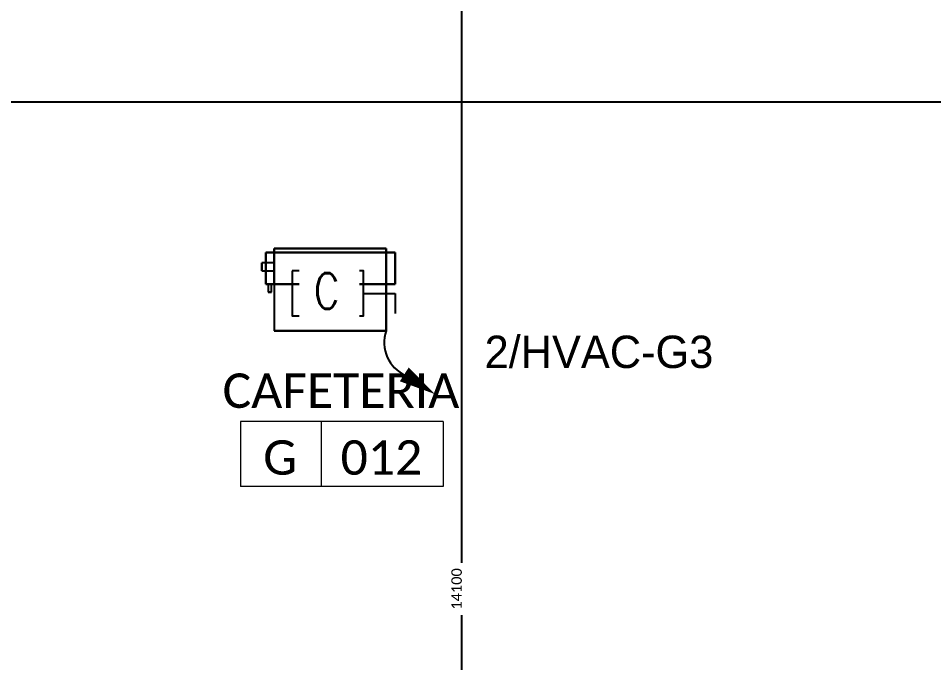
# Model space of a CAD drawing. Header units: metres. Extents: x 22.6 to 101.3, y 9.4 to 67.4.
# Drawn here: x 40.32 to 45.97, y 32.24 to 36.22 of the extents above; entities that cross this region are included whole.
import ezdxf

# ---------------------------------------------------------------- set-up
doc = ezdxf.new("R2010")
doc.units = ezdxf.units.M
doc.set_wipeout_variables(frame=1)
doc.linetypes.add('ECG_Line-Ptrn-Sold', pattern=[9144.001, 9144, -0.001])
for name, color, linetype in [('00', 252, 'Continuous'), ('E- symbol Disc', 7, 'Continuous'), ('HVAC', 1, 'Continuous'), ('LEGEND$0$E-SOCKET', 3, 'Continuous')]:
    doc.layers.add(name, color=color, linetype=linetype)
for name, color, linetype, lineweight in [('A-DIM', 7, 'Continuous', 5), ('A-TEXT', 7, 'ECG_Line-Ptrn-Sold', 13), ('M-EQPM', 1, 'Continuous', 25)]:
    doc.layers.add(name, color=color, linetype=linetype, lineweight=lineweight)
doc.styles.add('Calibri', font='calibri.ttf', dxfattribs={"height": 0.212639})
doc.styles.add('ROMANS1', font='romans.shx', dxfattribs={"width": 0.8, "height": 250})
doc.dimstyles.new('ECG_Dimn-Detl-100', dxfattribs={"dimscale": 0.3048, "dimtxt": 0.25, "dimasz": 1.312336, "dimexe": 0.492126, "dimexo": 0.0625, "dimgap": 0, "dimtad": 1, "dimdec": 0, "dimlfac": 1000, "dimzin": 0, "dimdsep": 46, "dimtxsty": 'Calibri', "dimblk1": 'DOTSMALL', "dimblk2": 'DOTSMALL', "dimsah": 1, "dimcen": 0.09, "dimdle": 0.492126, "dimazin": 0, "dimtfac": 1, "dimtdec": 4, "dimtix": 1, "dimtmove": 0, "dimatfit": 3, "dimfxl": 0.492126, "dimfxlon": 1, "dimtvp": 1, "dimtolj": 1, "dimtzin": 0, "dimarcsym": 2})
doc.dimstyles.new('ECG_Dimn-Detl-100_1', dxfattribs={"dimscale": 0.3048, "dimtxt": 0.25, "dimasz": 1.312336, "dimexe": 0.492126, "dimexo": 0.0625, "dimgap": 0, "dimtad": 1, "dimdec": 0, "dimlfac": 1000, "dimzin": 0, "dimdsep": 46, "dimtxsty": 'Calibri', "dimblk1": 'DOTSMALL', "dimblk2": 'DOTSMALL', "dimsah": 1, "dimcen": 0.09, "dimdle": 0.492126, "dimazin": 0, "dimtfac": 1, "dimtdec": 4, "dimtix": 1, "dimtmove": 2, "dimatfit": 3, "dimfxl": 0.492126, "dimfxlon": 1, "dimtvp": 1, "dimtolj": 1, "dimtzin": 0, "dimarcsym": 2})

# ---------------------------------------------------------------- blocks, each defined once
blk = doc.blocks.new('ECG_G-Tag-Room - ECG_G-Tag-Room-Engl-1568319-GROUND FLOOR PLAN')
at = {"layer": 'A-TEXT'}
for p, q in [((-0.00625, 0), (-0.00625, -0.004)), ((0.00625, 0), (-0.00625, 0)), ((-0.00125, -0.004), (-0.00125, 0)), ((0.00625, 0), (0.00625, -0.004)), ((0.00625, -0.004), (-0.00625, -0.004))]:
    blk.add_line(p, q, dxfattribs=at)
blk = doc.blocks.new('_DotSmall')
at = {"color": 0, "linetype": 'ByBlock', "const_width": 0.5}
blk.add_lwpolyline([(-0.0625, 0, 1), (0.0625, 0, 1)], format="xyb", close=True, dxfattribs=at)
blk = doc.blocks.new('ECG_MECHEQ-Split Unit-Concealed-Horizontal-Plenum-2Pipe _4_ - CSU-03-1692105-GROUND FLOOR PLAN')
at = {"layer": 'M-EQPM'}
for p, q in [((-192.6, 147.6), (497.4, 147.6)), ((497.4, 147.6), (-192.6, 147.6)), ((-192.6, 147.6), (-192.6, 147.6)), ((-192.6, 147.6), (-192.6, -141.3)), ((-192.6, -141.3), (-192.6, 147.6)), ((497.4, 147.6), (497.4, 147.6)), ((497.4, -141.3), (497.4, 147.6)), ((497.4, -141.3), (497.4, 147.6)), ((515.3, -90.5), (515.3, -141.3)), ((515.3, -90.5), (534.4, -90.5)), ((534.4, -90.5), (515.3, -90.5)), ((534.4, -141.3), (534.4, -90.5)), ((550.3, -141.3), (-249.7, -141.3)), ((-249.7, -141.3), (-249.7, -335)), ((-249.7, -335), (-249.7, -141.3)), ((-249.7, -141.3), (550.3, -141.3)), ((-249.7, -141.3), (-249.7, -141.3)), ((497.4, -141.3), (-192.6, -141.3)), ((-192.6, -141.3), (-192.6, -335)), ((-192.6, -335), (-192.6, -141.3)), ((-192.6, -141.3), (497.4, -141.3)), ((-192.6, -141.3), (-192.6, -141.3)), ((-192.6, -141.3), (-192.6, -141.3)), ((-192.6, -141.3), (497.4, -141.3)), ((497.4, -141.3), (-192.6, -141.3)), ((497.4, -335), (497.4, -141.3)), ((497.4, -141.3), (497.4, -335)), ((497.4, -141.3), (497.4, -141.3)), ((497.4, -141.3), (497.4, -141.3)), ((515.3, -141.3), (534.4, -141.3)), ((534.4, -141.3), (515.3, -141.3)), ((550.3, -335), (550.3, -141.3)), ((550.3, -141.3), (550.3, -335)), ((550.3, -141.3), (550.3, -141.3)), ((573.4, -222.8), (497.4, -222.8)), ((497.4, -272.8), (497.4, -222.8)), ((497.4, -222.8), (497.4, -272.8)), ((573.4, -272.8), (573.4, -222.8)), ((573.4, -222.8), (573.4, -272.8)), ((497.4, -272.8), (573.4, -272.8)), ((-249.7, -335), (550.3, -335)), ((550.3, -335), (-249.7, -335)), ((-249.7, -335), (-249.7, -335)), ((497.4, -335), (-192.6, -335)), ((-192.6, -335), (-192.6, -360.4)), ((-192.6, -360.4), (-192.6, -335)), ((-192.6, -335), (497.4, -335)), ((-192.6, -335), (-192.6, -335)), ((-192.6, -335), (497.4, -335)), ((497.4, -335), (-192.6, -335)), ((-192.6, -335), (-192.6, -335)), ((497.4, -360.4), (497.4, -335)), ((497.4, -335), (497.4, -360.4)), ((497.4, -335), (497.4, -335)), ((497.4, -335), (497.4, -335)), ((550.3, -335), (550.3, -335)), ((-192.6, -360.4), (497.4, -360.4)), ((497.4, -360.4), (-192.6, -360.4)), ((-192.6, -360.4), (-192.6, -360.4)), ((497.4, -360.4), (497.4, -360.4))]:
    blk.add_line(p, q, dxfattribs=at)
blk = doc.blocks.new('A$C7b4cc595')
at = {"layer": 'M-EQPM', "rotation": 180}
blk.add_blockref('ECG_MECHEQ-Split Unit-Concealed-Horizontal-Plenum-2Pipe _4_ - CSU-03-1692105-GROUND FLOOR PLAN', (-45197.6, -20209), dxfattribs=at)
blk = doc.blocks.new('*U837')
at = {"layer": 'HVAC', "color": 0}
for p, q in [((0.0594, 0.0955), (0.0594, 0.1792)), ((0.0594, 0.1792), (0.1123, 0.1792))]:
    blk.add_line(p, q, dxfattribs=at)
blk.add_lwpolyline([(0, -0.0935), (0.1187, -0.0935), (0.1187, 0.0955), (0, 0.0955)], close=True, dxfattribs=at)
at = {"color": 0}
blk.add_wipeout([(-0.0179, 0.0845), (0.1368, 0.0845), (0.1368, -0.0738), (-0.0179, -0.0738)], dxfattribs=at).dxf.layer = 'Defpoints'

msp = doc.modelspace()

# ---------------------------------------------------------------- linework, layer by layer
at = {"layer": 'HVAC'}
msp.add_lwpolyline([(42.7012, 34.0217, 0.1015, 0, 0), (42.8903, 33.9002, 0, 0, 0)], format="xyseb", dxfattribs=at)
msp.add_arc((42.8009, 34.2185), 0.2239, 161.1921, 246.226, dxfattribs=at)

# ---------------------------------------------------------------- block references
at = {"layer": '00', "color": 252, "xscale": 99.99999999999993, "yscale": 99.99999999999993, "zscale": 99.99999999999993}
msp.add_blockref('ECG_G-Tag-Room - ECG_G-Tag-Room-Engl-1568319-GROUND FLOOR PLAN', (42.3153, 33.7299), dxfattribs=at)
at = {"layer": 'HVAC', "xscale": 0.001, "yscale": 0.001, "zscale": 0.001}
msp.add_blockref('A$C7b4cc595', (87.5939, 54.6473), dxfattribs=at)

# ---------------------------------------------------------------- texts
at = {"layer": '00', "color": 252, "attachment_point": 2, "line_spacing_factor": 1.156427, "style": 'Calibri'}
for s, insert, char_height, width in [('CAFETERIA', (42.3104, 34.0276), 0.21264, 1.773), ('\\fCalibri|b0|i0|c178|p34|;G', (41.9349, 33.615), 0.212639, 0.255), ('012', (42.5604, 33.615), 0.21264, 0.612)]:
    msp.add_mtext(s, dxfattribs=dict(at, insert=insert, char_height=char_height, width=width))
at = {"layer": 'HVAC', "color": 40, "true_color": 0xf8d731, "insert": (43.1969, 34.2609), "char_height": 0.2, "attachment_point": 1}
msp.add_mtext_dynamic_manual_height_columns('2/HVAC-G3', width=0.006099, gutter_width=1, heights=[0], dxfattribs=at)

# ---------------------------------------------------------------- dimensions: what is measured, and where the dimension line sits
at = {"layer": 'A-DIM'}
msp.add_linear_dim(base=(43.0567, 39.7473), p1=(42.9067, 25.6473), p2=(42.9067, 39.7473), angle=90, dimstyle='ECG_Dimn-Detl-100', override={"dimpost": '<>', "dimfxl": 14.1}, dxfattribs=at).render()
msp.add_linear_dim(base=(47.6939, 35.7046), p1=(32.9939, 35.8546), p2=(47.6939, 35.8546), location=(40.0402, 35.8655), dimstyle='ECG_Dimn-Detl-100_1', override={"dimpost": '<>', "dimfxl": 14.7}, dxfattribs=at).render()

# ---------------------------------------------------------------- next in the draw order: block references
at = {"layer": 'LEGEND$0$E-SOCKET', "xscale": 2.336255999999227, "yscale": 2.336255999999227, "zscale": 2.336255999999227, "rotation": 270}
msp.add_blockref('*U837', (42.2267, 34.6603), dxfattribs=at)

# ---------------------------------------------------------------- next in the draw order: texts
at = {"layer": 'E- symbol Disc', "linetype": 'Continuous', "ltscale": 0.5, "style": 'ROMANS1', "width": 0.8}
msp.add_text('C', height=0.22, dxfattribs=at).set_placement((42.1429, 34.427))

doc.saveas('drawing.dxf')
